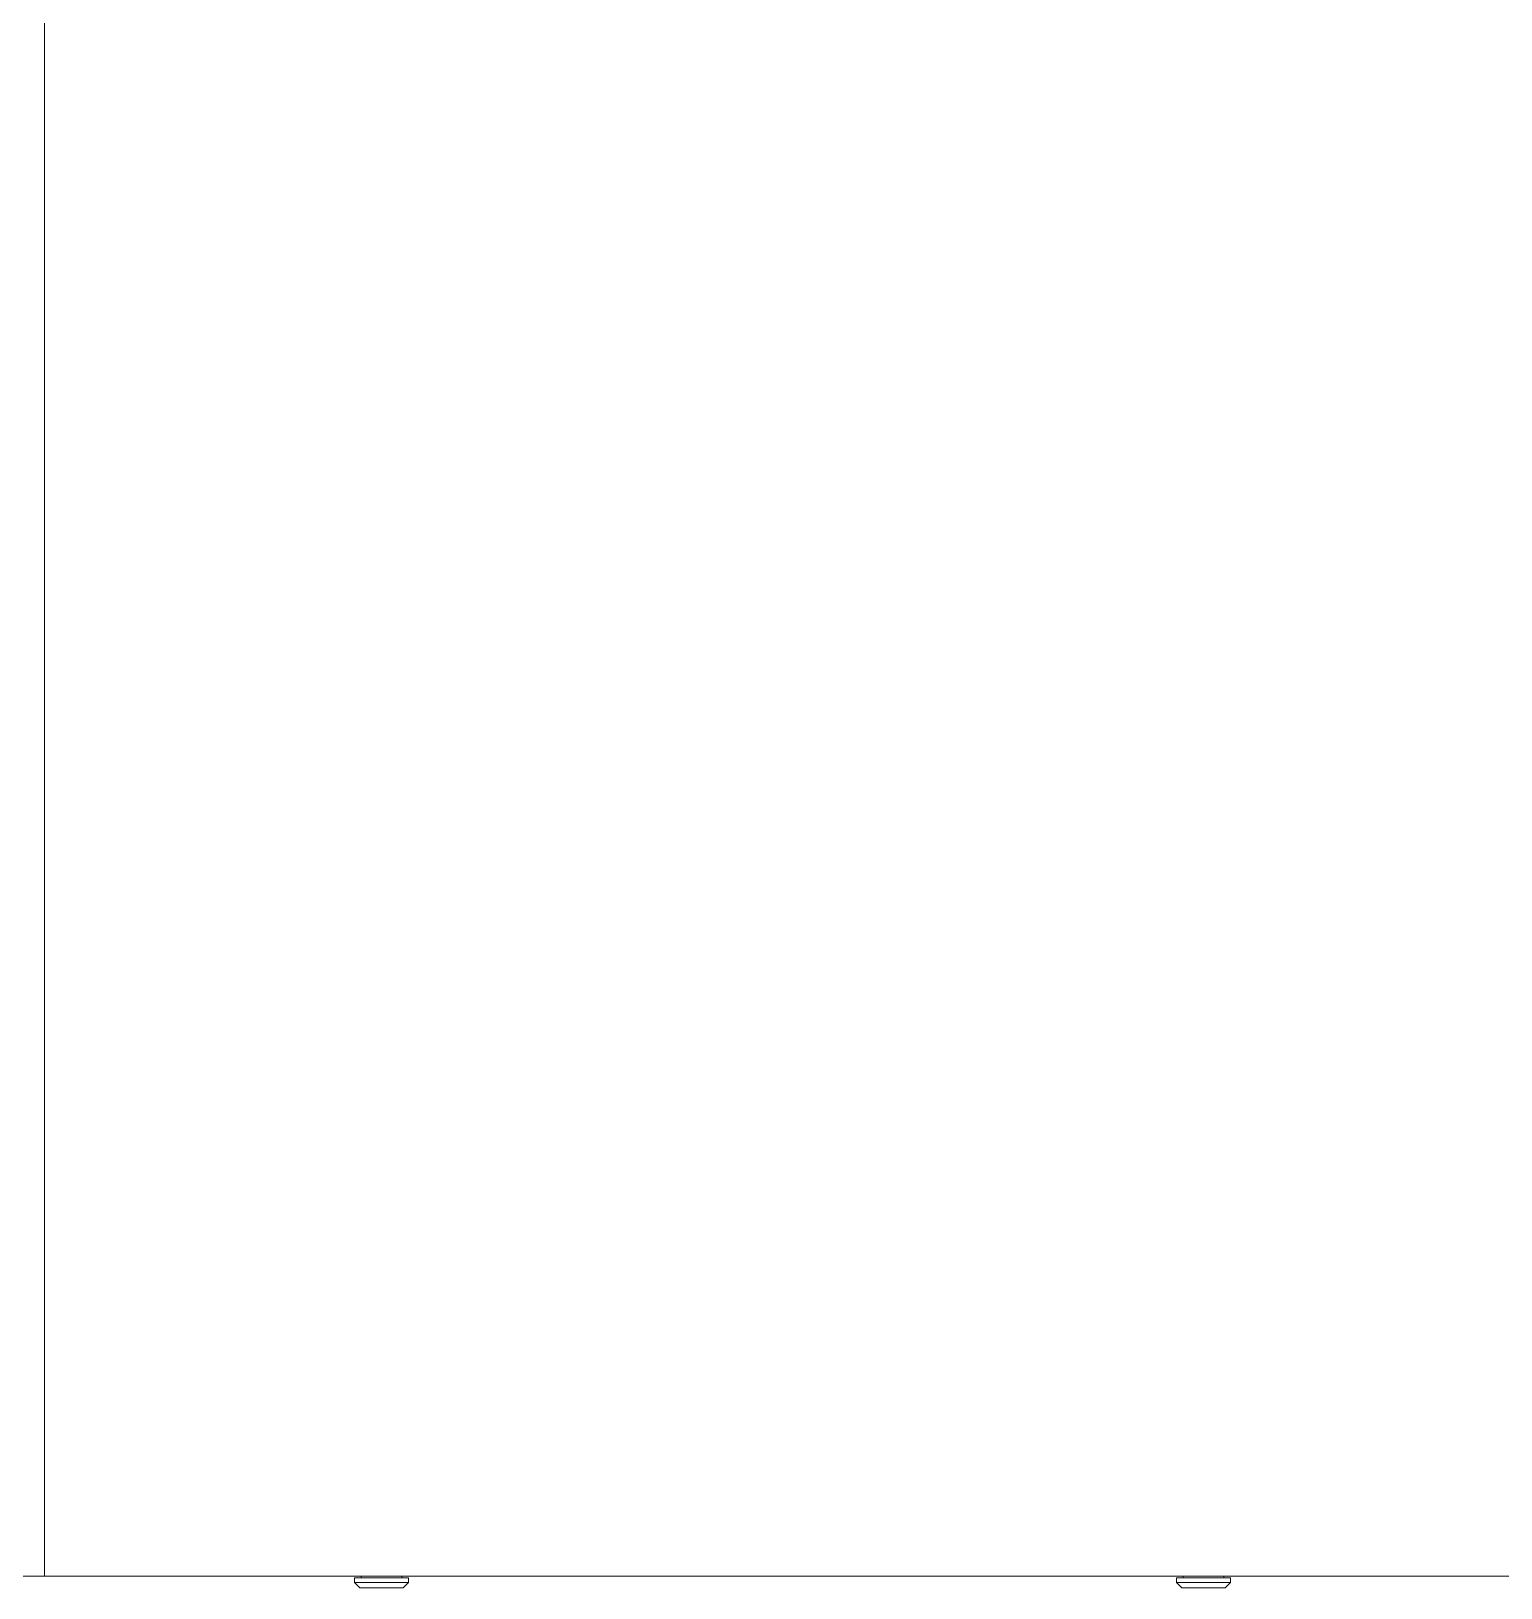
# Model space of a CAD drawing. Extents: x -681219 to -550379, y -242630 to -158199.
# Drawn here: x -672005.9 to -671569.6, y -217709.9 to -217247.7 of the extents above; entities that cross this region are included whole.
import ezdxf

# ---------------------------------------------------------------- set-up
doc = ezdxf.new("R2010")
doc.units = 0
doc.header["$LTSCALE"] = 1000
doc.layers.get('0').update_dxf_attribs({"linetype": 'CONTINUOUS'})
doc.layers.add('buyer', color=6, linetype='CONTINUOUS', lineweight=0)

# ---------------------------------------------------------------- blocks, each defined once
blk = doc.blocks.new('A$Caddf9ae6')
at = {"color": 0}
for p, q in [((289.31, -3090.97), (289.31, -3534.97)), ((289.81, -3198.97), (289.81, -3182.97)), ((289.81, -3182.97), (291.21, -3182.97)), ((291.21, -3198.97), (291.21, -3182.97)), ((292.81, -3184.57), (291.21, -3182.97)), ((289.31, -3184.97), (289.81, -3184.97)), ((292.81, -3184.57), (292.81, -3197.37)), ((289.31, -3196.97), (289.81, -3196.97)), ((292.81, -3197.37), (291.21, -3198.97)), ((289.81, -3198.97), (291.21, -3198.97)), ((289.31, -3428.97), (289.81, -3428.97)), ((289.81, -3442.97), (289.81, -3426.97)), ((289.81, -3426.97), (291.21, -3426.97)), ((291.21, -3442.97), (291.21, -3426.97)), ((292.81, -3428.57), (291.21, -3426.97)), ((292.81, -3428.57), (292.81, -3441.37)), ((289.31, -3440.97), (289.81, -3440.97)), ((289.81, -3442.97), (291.21, -3442.97)), ((292.81, -3441.37), (291.21, -3442.97)), ((-256.69, -3534.97), (265.31, -3534.97)), ((265.31, -3534.97), (-256.69, -3534.97)), ((289.31, -3534.97), (265.31, -3534.97)), ((265.31, -3534.97), (289.31, -3534.97)), ((289.31, -3534.97), (289.31, -3542.97))]:
    blk.add_line(p, q, dxfattribs=at)

msp = doc.modelspace()

# ---------------------------------------------------------------- block references
at = {"layer": 'buyer', "color": 6, "rotation": 270}
msp.add_blockref('A$Caddf9ae6', (-668466.9156, -217417.0717), dxfattribs=at)

doc.saveas('drawing.dxf')
